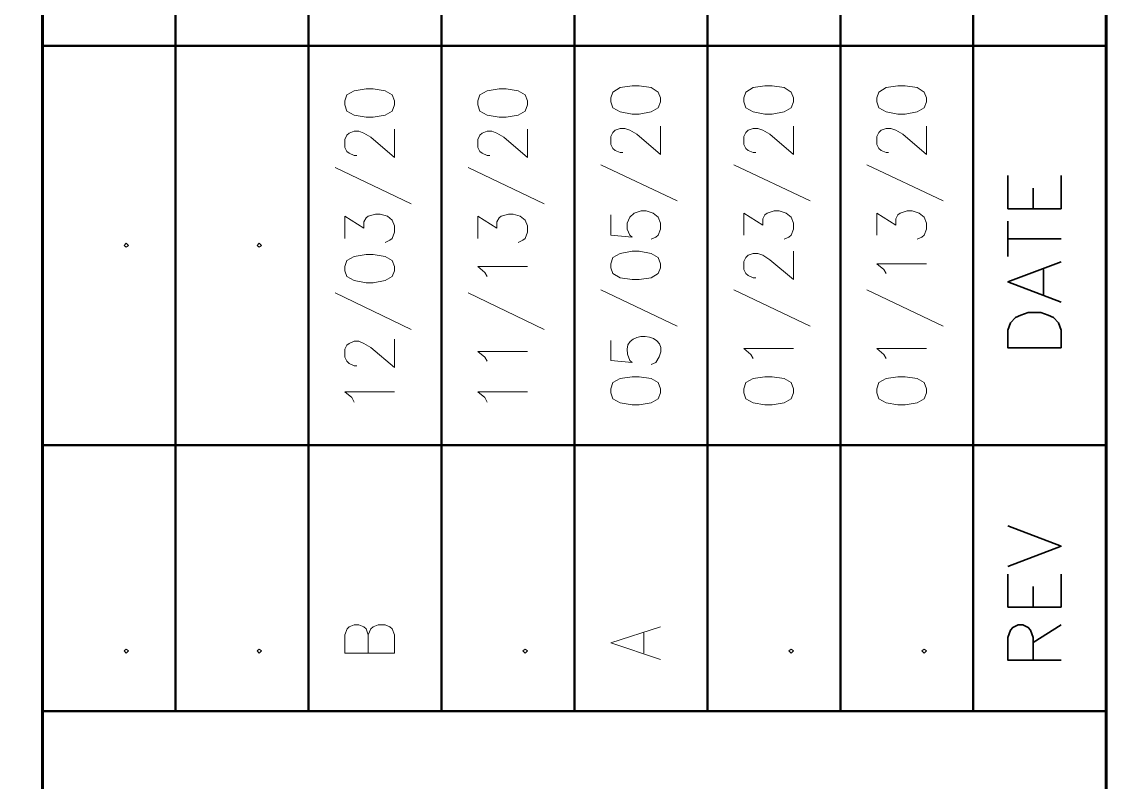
# Model space of a CAD drawing. Header units: inches. Extents: x 5 to 516, y -193 to 129.
# Drawn here: x 282.62 to 290.78, y -52.5 to -46.79 of the extents above; entities that cross this region are included whole.
import ezdxf

# ---------------------------------------------------------------- set-up
doc = ezdxf.new("R2010")
doc.units = ezdxf.units.IN
doc.header["$MEASUREMENT"] = 0
doc.layers.add('PDF3_Geometry', color=7, linetype='Continuous')

msp = doc.modelspace()

# ---------------------------------------------------------------- linework, layer by layer
at = {"layer": 'PDF3_Geometry', "lineweight": 60}
for points in [[(290.7799874, -122.9609644), (290.7799874, -32.9700706), (155.7886422, -32.9700706), (155.7886422, -122.9609644)], [(282.7805003, -32.9700706), (282.7805003, -122.9609644)]]:
    msp.add_lwpolyline(points, dxfattribs=at)
at = {"layer": 'PDF3_Geometry', "lineweight": 50}
for points in [[(283.7804361, -32.9700706), (283.7804361, -51.9688525)], [(284.780372, -32.9700706), (284.780372, -51.9688525)], [(285.7803079, -32.9700706), (285.7803079, -51.9688525)], [(286.7802438, -32.9700706), (286.7802438, -51.9688525)], [(287.7801797, -32.9700706), (287.7801797, -51.9688525)], [(288.7801156, -32.9700706), (288.7801156, -51.9688525)], [(289.7800515, -32.9700706), (289.7800515, -51.9688525)], [(282.7805003, -46.9691731), (290.7799874, -46.9691731)], [(282.7805003, -49.9689808), (290.7799874, -49.9689808)], [(282.7805003, -51.9688525), (290.7799874, -51.9688525)]]:
    msp.add_lwpolyline(points, dxfattribs=at)
at = {"layer": 'PDF3_Geometry', "lineweight": 15}
for points in [[(285.0536877, -47.4124769), (285.0703533, -47.4591406), (285.1236833, -47.4891387), (285.2136775, -47.5058043), (285.2670074, -47.5058043), (285.3570016, -47.4891387), (285.4103315, -47.4591406), (285.4269971, -47.4124769), (285.4269971, -47.3824788), (285.4103315, -47.3358152), (285.3570016, -47.3058171), (285.2670074, -47.2924846), (285.2136775, -47.2924846), (285.1236833, -47.3058171), (285.0703533, -47.3358152), (285.0536877, -47.3824788)], [(286.0536236, -47.4124769), (286.0702892, -47.4591406), (286.1236191, -47.4891387), (286.2136134, -47.5058043), (286.2669433, -47.5058043), (286.3569375, -47.4891387), (286.4102674, -47.4591406), (286.426933, -47.4124769), (286.426933, -47.3824788), (286.4102674, -47.3358152), (286.3569375, -47.3058171), (286.2669433, -47.2924846), (286.2136134, -47.2924846), (286.1236191, -47.3058171), (286.0702892, -47.3358152), (286.0536236, -47.3824788)], [(287.0535595, -47.3891426), (287.0702251, -47.4358063), (287.123555, -47.4658044), (287.2135493, -47.48247), (287.2668792, -47.48247), (287.3568734, -47.4658044), (287.4102033, -47.4358063), (287.4268689, -47.3891426), (287.4268689, -47.3591446), (287.4102033, -47.315814), (287.3568734, -47.2824828), (287.2668792, -47.2691503), (287.2135493, -47.2691503), (287.123555, -47.2824828), (287.0702251, -47.315814), (287.0535595, -47.3591446)], [(288.0534954, -47.3891426), (288.070161, -47.4358063), (288.1234909, -47.4658044), (288.2134852, -47.48247), (288.2668151, -47.48247), (288.3568093, -47.4658044), (288.4101392, -47.4358063), (288.4268048, -47.3891426), (288.4268048, -47.3591446), (288.4101392, -47.315814), (288.3568093, -47.2824828), (288.2668151, -47.2691503), (288.2134852, -47.2691503), (288.1234909, -47.2824828), (288.070161, -47.315814), (288.0534954, -47.3591446)], [(289.0534313, -47.3891426), (289.0700969, -47.4358063), (289.1234268, -47.4658044), (289.213421, -47.48247), (289.266751, -47.48247), (289.3567452, -47.4658044), (289.4100751, -47.4358063), (289.4267407, -47.3891426), (289.4267407, -47.3591446), (289.4100751, -47.315814), (289.3567452, -47.2824828), (289.266751, -47.2691503), (289.213421, -47.2691503), (289.1234268, -47.2824828), (289.0700969, -47.315814), (289.0534313, -47.3591446)], [(283.3937939, -48.4690769), (283.4104595, -48.4824094), (283.4271251, -48.4690769), (283.4104595, -48.4524113)], [(284.3937298, -48.4690769), (284.4103954, -48.4824094), (284.427061, -48.4690769), (284.4103954, -48.4524113)], [(287.0535595, -48.6357329), (287.0702251, -48.6790635), (287.123555, -48.7123947), (287.2135493, -48.7257271), (287.2668792, -48.7257271), (287.3568734, -48.7123947), (287.4102033, -48.6790635), (287.4268689, -48.6357329), (287.4268689, -48.6057348), (287.4102033, -48.5590712), (287.3568734, -48.5290731), (287.2668792, -48.5124075), (287.2135493, -48.5124075), (287.123555, -48.5290731), (287.0702251, -48.5590712), (287.0535595, -48.6057348)], [(285.0536877, -48.6590672), (285.0703533, -48.7023977), (285.1236833, -48.7323958), (285.2136775, -48.7490614), (285.2670074, -48.7490614), (285.3570016, -48.7323958), (285.4103315, -48.7023977), (285.4269971, -48.6590672), (285.4269971, -48.625736), (285.4103315, -48.5824054), (285.3570016, -48.5524074), (285.2670074, -48.5357418), (285.2136775, -48.5357418), (285.1236833, -48.5524074), (285.0703533, -48.5824054), (285.0536877, -48.625736)], [(287.0535595, -49.5756751), (287.0702251, -49.6223388), (287.123555, -49.6523368), (287.2135493, -49.6656693), (287.2668792, -49.6656693), (287.3568734, -49.6523368), (287.4102033, -49.6223388), (287.4268689, -49.5756751), (287.4268689, -49.545677), (287.4102033, -49.4990133), (287.3568734, -49.4690153), (287.2668792, -49.4556828), (287.2135493, -49.4556828), (287.123555, -49.4690153), (287.0702251, -49.4990133), (287.0535595, -49.545677)], [(288.0534954, -49.5756751), (288.070161, -49.6223388), (288.1234909, -49.6523368), (288.2134852, -49.6656693), (288.2668151, -49.6656693), (288.3568093, -49.6523368), (288.4101392, -49.6223388), (288.4268048, -49.5756751), (288.4268048, -49.545677), (288.4101392, -49.4990133), (288.3568093, -49.4690153), (288.2668151, -49.4556828), (288.2134852, -49.4556828), (288.1234909, -49.4690153), (288.070161, -49.4990133), (288.0534954, -49.545677)], [(289.0534313, -49.5756751), (289.0700969, -49.6223388), (289.1234268, -49.6523368), (289.213421, -49.6656693), (289.266751, -49.6656693), (289.3567452, -49.6523368), (289.4100751, -49.6223388), (289.4267407, -49.5756751), (289.4267407, -49.545677), (289.4100751, -49.4990133), (289.3567452, -49.4690153), (289.266751, -49.4556828), (289.213421, -49.4556828), (289.1234268, -49.4690153), (289.0700969, -49.4990133), (289.0534313, -49.545677)], [(283.3937939, -51.5155464), (283.4104595, -51.532212), (283.4271251, -51.5155464), (283.4104595, -51.5022139)], [(284.3937298, -51.5155464), (284.4103954, -51.532212), (284.427061, -51.5155464), (284.4103954, -51.5022139)], [(286.3936016, -51.5155464), (286.4102672, -51.532212), (286.4269328, -51.5155464), (286.4102672, -51.5022139)], [(288.3934733, -51.5155464), (288.4101389, -51.532212), (288.4268045, -51.5155464), (288.4101389, -51.5022139)], [(288.3934733, -51.5155464), (288.4101389, -51.532212), (288.4268045, -51.5155464), (288.4101389, -51.5022139)], [(289.3934092, -51.5155464), (289.4100748, -51.532212), (289.4267404, -51.5155464), (289.4100748, -51.5022139)]]:
    msp.add_lwpolyline(points, close=True, dxfattribs=at)
for points in [[(285.1436817, -47.7924507), (285.123683, -47.7924507), (285.0870187, -47.7757851), (285.0703531, -47.7624526), (285.0536875, -47.7324545), (285.0536875, -47.6724584), (285.0703531, -47.6391272), (285.0870187, -47.6257947), (285.123683, -47.6091291), (285.1603473, -47.6091291), (285.1970116, -47.6257947), (285.2503415, -47.6557928), (285.4269969, -47.8091163), (285.4269969, -47.5957966)], [(286.1436176, -47.7924507), (286.1236189, -47.7924507), (286.0869546, -47.7757851), (286.070289, -47.7624526), (286.0536234, -47.7324545), (286.0536234, -47.6724584), (286.070289, -47.6391272), (286.0869546, -47.6257947), (286.1236189, -47.6091291), (286.1602832, -47.6091291), (286.1969475, -47.6257947), (286.2502774, -47.6557928), (286.4269328, -47.8091163), (286.4269328, -47.5957966)], [(287.1435535, -47.7691232), (287.1235548, -47.7691232), (287.0868904, -47.7557907), (287.0702249, -47.7391251), (287.0535593, -47.709127), (287.0535593, -47.6491309), (287.0702249, -47.6191328), (287.0868904, -47.6024672), (287.1235548, -47.5891347), (287.1602191, -47.5891347), (287.1968834, -47.6024672), (287.2502133, -47.6324653), (287.4268687, -47.7857888), (287.4268687, -47.5724691)], [(288.1434894, -47.7691232), (288.1234907, -47.7691232), (288.0868263, -47.7557907), (288.0701607, -47.7391251), (288.0534951, -47.709127), (288.0534951, -47.6491309), (288.0701607, -47.6191328), (288.0868263, -47.6024672), (288.1234907, -47.5891347), (288.160155, -47.5891347), (288.1968193, -47.6024672), (288.2501492, -47.6324653), (288.4268045, -47.7857888), (288.4268045, -47.5724691)], [(289.1434253, -47.7691232), (289.1234265, -47.7691232), (289.0867622, -47.7557907), (289.0700966, -47.7391251), (289.053431, -47.709127), (289.053431, -47.6491309), (289.0700966, -47.6191328), (289.0867622, -47.6024672), (289.1234265, -47.5891347), (289.1600909, -47.5891347), (289.1967552, -47.6024672), (289.2500851, -47.6324653), (289.4267404, -47.7857888), (289.4267404, -47.5724691)], [(286.9802305, -47.8624467), (287.5535271, -48.1324294)], [(287.9801664, -47.8624467), (288.553463, -48.1324294)], [(288.9801023, -47.8624467), (289.5533988, -48.1324294)], [(284.9803587, -47.8824514), (285.5536553, -48.1557672)], [(285.9802946, -47.8824514), (286.5535912, -48.1557672)], [(285.0536877, -48.4157492), (285.0536877, -48.2490932), (285.1970119, -48.3390874), (285.1970119, -48.2924238), (285.2136775, -48.2624257), (285.2303431, -48.2490932), (285.283673, -48.2324276), (285.3203373, -48.2324276), (285.3736672, -48.2490932), (285.4103315, -48.2790913), (285.4269971, -48.3224218), (285.4269971, -48.3690855), (285.4103315, -48.4157492), (285.3936659, -48.4290817), (285.3570016, -48.4457473)], [(286.0536236, -48.4157492), (286.0536236, -48.2490932), (286.1969478, -48.3390874), (286.1969478, -48.2924238), (286.2136134, -48.2624257), (286.230279, -48.2490932), (286.2836089, -48.2324276), (286.3202732, -48.2324276), (286.3736031, -48.2490932), (286.4102674, -48.2790913), (286.426933, -48.3224218), (286.426933, -48.3690855), (286.4102674, -48.4157492), (286.3936018, -48.4290817), (286.3569375, -48.4457473)], [(287.0535595, -48.2390909), (287.0535595, -48.3924144), (287.2135493, -48.4057468), (287.1968837, -48.3924144), (287.1768849, -48.3457507), (287.1768849, -48.3024201), (287.1968837, -48.2557565), (287.2302149, -48.2257584), (287.2835448, -48.2090928), (287.3202091, -48.2090928), (287.373539, -48.2257584), (287.4102033, -48.2557565), (287.4268689, -48.3024201), (287.4268689, -48.3457507), (287.4102033, -48.3924144), (287.3935377, -48.4057468), (287.3568734, -48.4224124)], [(288.0534954, -48.3924149), (288.0534954, -48.2257589), (288.1968196, -48.3157532), (288.1968196, -48.2690895), (288.2134852, -48.2390914), (288.2301508, -48.2257589), (288.2834807, -48.2090933), (288.320145, -48.2090933), (288.3734749, -48.2257589), (288.4101392, -48.255757), (288.4268048, -48.3024207), (288.4268048, -48.3457512), (288.4101392, -48.3924149), (288.3934736, -48.4057474), (288.3568093, -48.422413)], [(289.0534313, -48.3924149), (289.0534313, -48.2257589), (289.1967554, -48.3157532), (289.1967554, -48.2690895), (289.213421, -48.2390914), (289.2300866, -48.2257589), (289.2834166, -48.2090933), (289.3200809, -48.2090933), (289.3734108, -48.2257589), (289.4100751, -48.255757), (289.4267407, -48.3024207), (289.4267407, -48.3457512), (289.4100751, -48.3924149), (289.3934095, -48.4057474), (289.3567452, -48.422413)], [(288.1434894, -48.7123949), (288.1234907, -48.7123949), (288.0868263, -48.6957293), (288.0701607, -48.6790637), (288.0534951, -48.6490657), (288.0534951, -48.5890695), (288.0701607, -48.5590714), (288.0868263, -48.5424058), (288.1234907, -48.5290734), (288.160155, -48.5290734), (288.1968193, -48.5424058), (288.2501492, -48.575737), (288.4268045, -48.7257274), (288.4268045, -48.5124078)], [(289.1234265, -48.6790651), (289.1067609, -48.649067), (289.053431, -48.6057365), (289.4267404, -48.6057365)], [(286.1236188, -48.7023994), (286.1069532, -48.6724013), (286.0536233, -48.6257376), (286.4269327, -48.6257376)], [(284.9803587, -48.8257232), (285.5536553, -49.099039)], [(285.9802946, -48.8257232), (286.5535912, -49.099039)], [(286.9802305, -48.8023889), (287.5535271, -49.0757047)], [(287.9801664, -48.8023889), (288.553463, -49.0757047)], [(288.9801023, -48.8023889), (289.5533988, -49.0757047)], [(285.1436817, -49.3723529), (285.123683, -49.3723529), (285.0870187, -49.3556873), (285.0703531, -49.3390217), (285.0536875, -49.3090236), (285.0536875, -49.2490275), (285.0703531, -49.2190294), (285.0870187, -49.2056969), (285.123683, -49.1890313), (285.1603473, -49.1890313), (285.1970116, -49.2056969), (285.2503415, -49.235695), (285.4269969, -49.3856854), (285.4269969, -49.1723657)], [(287.0535595, -49.1823626), (287.0535595, -49.332353), (287.2135493, -49.3490186), (287.1968837, -49.332353)], [(288.1234906, -49.3190251), (288.106825, -49.2890271), (288.0534951, -49.2423634), (288.4268045, -49.2423634)], [(289.1234265, -49.3190251), (289.1067609, -49.2890271), (289.053431, -49.2423634), (289.4267404, -49.2423634)], [(286.1236188, -49.3390231), (286.1069532, -49.309025), (286.0536233, -49.2656944), (286.4269327, -49.2656944)], [(287.3935377, -49.3490186), (287.3568734, -49.3623511)], [(285.1236829, -49.6456711), (285.1070174, -49.6123399), (285.0536874, -49.5690094), (285.4269968, -49.5690094)], [(286.1236188, -49.6456711), (286.1069532, -49.6123399), (286.0536233, -49.5690094), (286.4269327, -49.5690094)], [(285.4269972, -51.5322147), (285.0536878, -51.5322147), (285.0536878, -51.3955568), (285.0703534, -51.3488931), (285.087019, -51.3355606), (285.1236833, -51.318895), (285.1603476, -51.318895), (285.197012, -51.3355606), (285.2136776, -51.3488931), (285.2303432, -51.3955568), (285.2303432, -51.5322147)], [(285.2303427, -51.395559), (285.2503414, -51.3488953), (285.267007, -51.3355628), (285.3036713, -51.3188972), (285.3570012, -51.3188972), (285.3936655, -51.3355628), (285.4103311, -51.3488953), (285.4269967, -51.395559), (285.4269967, -51.5322169)], [(287.426869, -51.5788765), (287.0535596, -51.455551), (287.426869, -51.3355587)], [(287.3035435, -51.5322147), (287.3035435, -51.3788912)]]:
    msp.add_lwpolyline(points, dxfattribs=at)
at = {"layer": 'PDF3_Geometry', "lineweight": 35}
for points in [[(290.4400094, -47.9424451), (290.4400094, -48.1924291), (290.0400351, -48.1924291), (290.0400351, -47.9424451)], [(290.2300221, -48.1924291), (290.2300221, -48.0391056)], [(290.0400344, -48.5524049), (290.0400344, -48.2857554)], [(290.0400344, -48.4190788), (290.4400088, -48.4190788)], [(290.4400094, -48.8957192), (290.0400351, -48.7423957), (290.4400094, -48.5924053)], [(290.3066842, -48.8390551), (290.3066842, -48.6490673)], [(290.0400344, -50.8822591), (290.4400088, -50.7289356), (290.0400344, -50.5756121)], [(290.4400094, -50.9389199), (290.4400094, -51.1855708), (290.0400351, -51.1855708), (290.0400351, -50.9389199)], [(290.2300221, -51.1855708), (290.2300221, -51.0322473)], [(290.4400094, -51.5855424), (290.0400351, -51.5855424), (290.0400351, -51.4155533), (290.0600338, -51.3588903), (290.0766994, -51.3388916), (290.1166968, -51.3188929), (290.1533612, -51.3188929), (290.1933586, -51.3388916), (290.2100242, -51.3588903), (290.2300229, -51.4155533), (290.2300229, -51.5855424)], [(290.2300221, -51.4522231), (290.4400087, -51.3188983)]]:
    msp.add_lwpolyline(points, dxfattribs=at)
msp.add_lwpolyline([(290.4400094, -49.2390268), (290.0400351, -49.2390268), (290.0400351, -49.105702), (290.0600338, -49.0490389), (290.0966981, -49.0090415), (290.1366956, -48.9923759), (290.1933586, -48.9723772), (290.2866859, -48.9723772), (290.343349, -48.9923759), (290.3833464, -49.0090415), (290.4200107, -49.0490389), (290.4400094, -49.105702)], close=True, dxfattribs=at)
at = {"layer": 'PDF3_Geometry', "lineweight": 15}
msp.add_open_spline([(287.1968837, -49.332353), (287.0691696, -49.0709253), (287.5694709, -49.1078674), (287.3935377, -49.3490186)], degree=3, dxfattribs=at)

doc.saveas('drawing.dxf')
